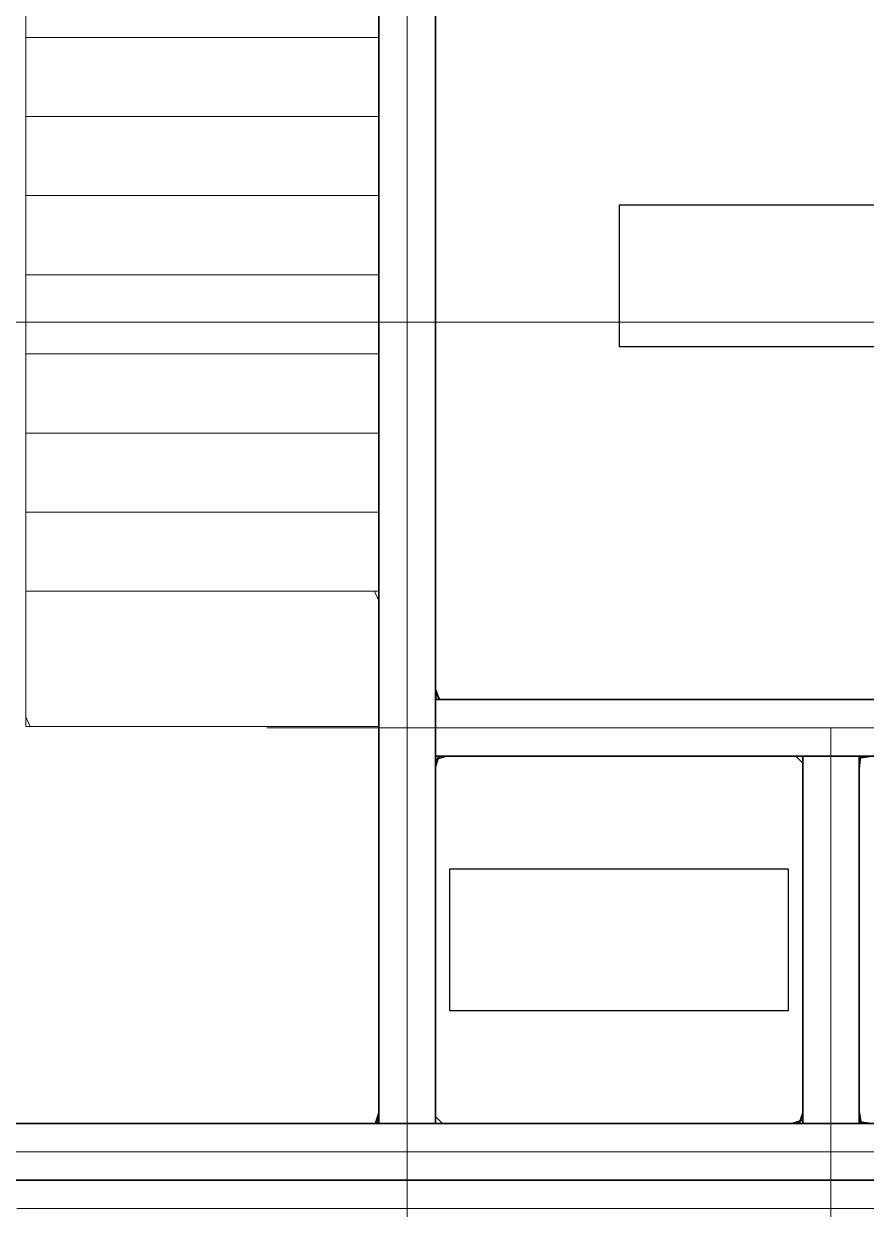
# Model space of a CAD drawing. Header units: metres. Extents: x 0 to 434, y -50 to 331.
# Drawn here: x 253.82 to 283.65, y 75.09 to 117.04 of the extents above; entities that cross this region are included whole.
import ezdxf

# ---------------------------------------------------------------- set-up
doc = ezdxf.new("R2010")
doc.units = ezdxf.units.M
for name, color, linetype in [('A-ANNO', 7, 'Continuous'), ('A-MAT', 7, 'Continuous'), ('A-WALL', 7, 'Continuous')]:
    doc.layers.add(name, color=color, linetype=linetype)

msp = doc.modelspace()

# ---------------------------------------------------------------- linework, layer by layer
at = {"linetype": 'Continuous', "lineweight": 25}
for points in [[(274.899, 105.627), (286.899, 105.627), (286.899, 110.627), (274.899, 110.627), (274.899, 105.627)], [(268.899, 82.127), (280.899, 82.127), (280.899, 87.127), (268.899, 87.127), (268.899, 82.127)]]:
    msp.add_lwpolyline(points, close=True, dxfattribs=at)
at = {"layer": 'A-ANNO', "linetype": 'Continuous', "lineweight": 18, "true_color": 0x000000}
for p, q in [((267.399, 127.127), (267.399, 63.493)), ((103.402, 106.484), (353.399, 106.484)), ((262.429, 92.127), (311.677, 92.127)), ((262.429, 92.127), (311.677, 92.127)), ((282.399, 92.127), (282.399, 63.493)), ((80.3, 77.127), (340.779, 77.127))]:
    msp.add_line(p, q, dxfattribs=at)
at = {"layer": 'A-MAT', "linetype": 'Continuous', "lineweight": 18, "true_color": 0x000000}
for points in [[(253.899, 119.361), (253.899, 119.011), (253.899, 118.661), (253.899, 118.311), (253.899, 117.961), (253.899, 117.611), (253.899, 117.261), (253.899, 116.911), (253.899, 116.561)], [(266.399, 119.361), (266.399, 119.011), (266.399, 118.661), (266.399, 118.311), (266.399, 117.961), (266.399, 117.611), (266.399, 117.261), (266.399, 116.911), (266.399, 116.561)], [(266.399, 117.532), (266.399, 117.033), (266.399, 116.533), (266.399, 116.034), (266.399, 115.534), (266.399, 115.035), (266.399, 114.535), (266.399, 114.036), (266.399, 113.536), (266.399, 113.037), (266.399, 112.537), (266.399, 112.038), (266.399, 111.538), (266.399, 111.039), (266.399, 110.539), (266.399, 110.04), (266.399, 109.541), (266.399, 109.041), (266.399, 108.542), (266.399, 108.042), (266.399, 107.543), (266.399, 107.043), (266.399, 106.544), (266.399, 106.044), (266.399, 105.545), (266.399, 105.045), (266.399, 104.546), (266.399, 104.046), (266.399, 103.547), (266.399, 103.047), (266.399, 102.548), (266.399, 102.048), (266.399, 101.549), (266.399, 101.049), (266.399, 100.55), (266.399, 100.05), (266.399, 99.551), (266.399, 99.051), (266.399, 98.552), (266.399, 98.053), (266.399, 97.553), (266.399, 97.054), (266.399, 96.554), (266.399, 96.055), (266.399, 95.555), (266.399, 95.056), (266.399, 94.556), (266.399, 94.057), (266.399, 93.557), (266.399, 93.058), (266.399, 92.558), (266.399, 92.059), (266.399, 91.559), (266.399, 91.06), (266.399, 90.56), (266.399, 90.061), (266.399, 89.561), (266.399, 89.062), (266.399, 88.562), (266.399, 88.063), (266.399, 87.564), (266.399, 87.064), (266.399, 86.565), (266.399, 86.065), (266.399, 85.566), (266.399, 85.066), (266.399, 84.567), (266.399, 84.067), (266.399, 83.568), (266.399, 83.068), (266.399, 82.569), (266.399, 82.069), (266.399, 81.57), (266.399, 81.07), (266.399, 80.571), (266.399, 80.071), (266.399, 79.572), (266.399, 79.072), (266.399, 78.573), (266.346, 78.127), (265.847, 78.127), (265.347, 78.127), (264.848, 78.127), (264.348, 78.127), (263.849, 78.127), (263.349, 78.127), (262.85, 78.127), (262.35, 78.127), (261.851, 78.127), (261.351, 78.127), (260.852, 78.127), (260.352, 78.127), (259.853, 78.127), (259.353, 78.127), (258.854, 78.127), (258.354, 78.127), (257.855, 78.127), (257.355, 78.127), (256.856, 78.127), (256.356, 78.127), (255.857, 78.127), (255.358, 78.127), (254.858, 78.127), (254.359, 78.127), (253.859, 78.127), (253.36, 78.127)], [(284.066, 93.127), (283.566, 93.127), (283.066, 93.127), (282.566, 93.127), (282.066, 93.127), (281.566, 93.127), (281.066, 93.127), (280.566, 93.127), (280.066, 93.127), (279.566, 93.127), (279.066, 93.127), (278.566, 93.127), (278.066, 93.127), (277.566, 93.127), (277.066, 93.127), (276.566, 93.127), (276.066, 93.127), (275.566, 93.127), (275.066, 93.127), (274.566, 93.127), (274.066, 93.127), (273.566, 93.127), (273.066, 93.127), (272.566, 93.127), (272.066, 93.127), (271.566, 93.127), (271.066, 93.127), (270.566, 93.127), (270.066, 93.127), (269.566, 93.127), (269.066, 93.127), (268.566, 93.127), (268.399, 93.46), (268.399, 93.96), (268.399, 94.46), (268.399, 94.96), (268.399, 95.46), (268.399, 95.96), (268.399, 96.46), (268.399, 96.96), (268.399, 97.46), (268.399, 97.96), (268.399, 98.46), (268.399, 98.96), (268.399, 99.46), (268.399, 99.96), (268.399, 100.46), (268.399, 100.96), (268.399, 101.46), (268.399, 101.96), (268.399, 102.46), (268.399, 102.96), (268.399, 103.46), (268.399, 103.96), (268.399, 104.46), (268.399, 104.96), (268.399, 105.46), (268.399, 105.96), (268.399, 106.46), (268.399, 106.96), (268.399, 107.46), (268.399, 107.96), (268.399, 108.46), (268.399, 108.96), (268.399, 109.46), (268.399, 109.96), (268.399, 110.46), (268.399, 110.96), (268.399, 111.46), (268.399, 111.96), (268.399, 112.46), (268.399, 112.96), (268.399, 113.46), (268.399, 113.96), (268.399, 114.46), (268.399, 114.96), (268.399, 115.46), (268.399, 115.96), (268.399, 116.46), (268.399, 116.96), (268.399, 117.46)], [(266.399, 116.561), (265.899, 116.561), (265.399, 116.561), (264.899, 116.561), (264.399, 116.561), (263.899, 116.561), (263.399, 116.561), (262.899, 116.561), (262.399, 116.561), (261.899, 116.561), (261.399, 116.561), (260.899, 116.561), (260.399, 116.561), (259.899, 116.561), (259.399, 116.561), (258.899, 116.561), (258.399, 116.561), (257.899, 116.561), (257.399, 116.561), (256.899, 116.561), (256.399, 116.561), (255.899, 116.561), (255.399, 116.561), (254.899, 116.561), (254.399, 116.561), (253.899, 116.561)], [(253.899, 116.561), (253.899, 116.211), (253.899, 115.861), (253.899, 115.511), (253.899, 115.161), (253.899, 114.811), (253.899, 114.461), (253.899, 114.111), (253.899, 113.761)], [(253.899, 92.182), (253.899, 92.68), (253.899, 93.177), (253.899, 93.675), (253.899, 94.172), (253.899, 94.67), (253.899, 95.167), (253.899, 95.665), (253.899, 96.163), (253.899, 96.66), (253.899, 97.158), (253.899, 97.655), (253.899, 98.153), (253.899, 98.65), (253.899, 99.148), (253.899, 99.645), (253.899, 100.143), (253.899, 100.64), (253.899, 101.138), (253.899, 101.635), (253.899, 102.133), (253.899, 102.63), (253.899, 103.128), (253.899, 103.625), (253.899, 104.123), (253.899, 104.62), (253.899, 105.118), (253.899, 105.615), (253.899, 106.113), (253.899, 106.611), (253.899, 107.108), (253.899, 107.606), (253.899, 108.103), (253.899, 108.601), (253.899, 109.098), (253.899, 109.596), (253.899, 110.093), (253.899, 110.591), (253.899, 111.088), (253.899, 111.586), (253.899, 112.083), (253.899, 112.581), (253.899, 113.078), (253.899, 113.576), (253.899, 114.073), (253.899, 114.571), (253.899, 115.068), (253.899, 115.566), (253.899, 116.063), (253.899, 116.561)], [(266.399, 116.561), (266.399, 116.063), (266.399, 115.566), (266.399, 115.068), (266.399, 114.571), (266.399, 114.073), (266.399, 113.576), (266.399, 113.078), (266.399, 112.581), (266.399, 112.083), (266.399, 111.586), (266.399, 111.088), (266.399, 110.591), (266.399, 110.093), (266.399, 109.596), (266.399, 109.098), (266.399, 108.601), (266.399, 108.103), (266.399, 107.606), (266.399, 107.108), (266.399, 106.611), (266.399, 106.113), (266.399, 105.615), (266.399, 105.118), (266.399, 104.62), (266.399, 104.123), (266.399, 103.625), (266.399, 103.128), (266.399, 102.63), (266.399, 102.133), (266.399, 101.635), (266.399, 101.138), (266.399, 100.64), (266.399, 100.143), (266.399, 99.645), (266.399, 99.148), (266.399, 98.65), (266.399, 98.153), (266.399, 97.655), (266.399, 97.158), (266.399, 96.66), (266.399, 96.163), (266.399, 95.665), (266.399, 95.167), (266.399, 94.67), (266.399, 94.172), (266.399, 93.675), (266.399, 93.177), (266.399, 92.68), (266.399, 92.182)], [(266.399, 113.761), (266.399, 114.111), (266.399, 114.461), (266.399, 114.811), (266.399, 115.161), (266.399, 115.511), (266.399, 115.861), (266.399, 116.211), (266.399, 116.561)], [(266.399, 113.761), (265.899, 113.761), (265.399, 113.761), (264.899, 113.761), (264.399, 113.761), (263.899, 113.761), (263.399, 113.761), (262.899, 113.761), (262.399, 113.761), (261.899, 113.761), (261.399, 113.761), (260.899, 113.761), (260.399, 113.761), (259.899, 113.761), (259.399, 113.761), (258.899, 113.761), (258.399, 113.761), (257.899, 113.761), (257.399, 113.761), (256.899, 113.761), (256.399, 113.761), (255.899, 113.761), (255.399, 113.761), (254.899, 113.761), (254.399, 113.761), (253.899, 113.761)], [(253.899, 113.761), (253.899, 113.411), (253.899, 113.061), (253.899, 112.711), (253.899, 112.361), (253.899, 112.011), (253.899, 111.661), (253.899, 111.311), (253.899, 110.961)], [(266.399, 110.961), (266.399, 111.311), (266.399, 111.661), (266.399, 112.011), (266.399, 112.361), (266.399, 112.711), (266.399, 113.061), (266.399, 113.411), (266.399, 113.761)], [(266.399, 110.961), (265.899, 110.961), (265.399, 110.961), (264.899, 110.961), (264.399, 110.961), (263.899, 110.961), (263.399, 110.961), (262.899, 110.961), (262.399, 110.961), (261.899, 110.961), (261.399, 110.961), (260.899, 110.961), (260.399, 110.961), (259.899, 110.961), (259.399, 110.961), (258.899, 110.961), (258.399, 110.961), (257.899, 110.961), (257.399, 110.961), (256.899, 110.961), (256.399, 110.961), (255.899, 110.961), (255.399, 110.961), (254.899, 110.961), (254.399, 110.961), (253.899, 110.961)], [(253.899, 110.961), (253.899, 110.611), (253.899, 110.261), (253.899, 109.911), (253.899, 109.561), (253.899, 109.211), (253.899, 108.861), (253.899, 108.511), (253.899, 108.161)], [(266.399, 108.161), (266.399, 108.511), (266.399, 108.861), (266.399, 109.211), (266.399, 109.561), (266.399, 109.911), (266.399, 110.261), (266.399, 110.611), (266.399, 110.961)], [(266.399, 108.161), (265.899, 108.161), (265.399, 108.161), (264.899, 108.161), (264.399, 108.161), (263.899, 108.161), (263.399, 108.161), (262.899, 108.161), (262.399, 108.161), (261.899, 108.161), (261.399, 108.161), (260.899, 108.161), (260.399, 108.161), (259.899, 108.161), (259.399, 108.161), (258.899, 108.161), (258.399, 108.161), (257.899, 108.161), (257.399, 108.161), (256.899, 108.161), (256.399, 108.161), (255.899, 108.161), (255.399, 108.161), (254.899, 108.161), (254.399, 108.161), (253.899, 108.161)], [(253.899, 108.161), (253.899, 107.811), (253.899, 107.461), (253.899, 107.111), (253.899, 106.761), (253.899, 106.411), (253.899, 106.061), (253.899, 105.711), (253.899, 105.361)], [(266.399, 105.361), (266.399, 105.711), (266.399, 106.061), (266.399, 106.411), (266.399, 106.761), (266.399, 107.111), (266.399, 107.461), (266.399, 107.811), (266.399, 108.161)], [(266.399, 105.361), (265.899, 105.361), (265.399, 105.361), (264.899, 105.361), (264.399, 105.361), (263.899, 105.361), (263.399, 105.361), (262.899, 105.361), (262.399, 105.361), (261.899, 105.361), (261.399, 105.361), (260.899, 105.361), (260.399, 105.361), (259.899, 105.361), (259.399, 105.361), (258.899, 105.361), (258.399, 105.361), (257.899, 105.361), (257.399, 105.361), (256.899, 105.361), (256.399, 105.361), (255.899, 105.361), (255.399, 105.361), (254.899, 105.361), (254.399, 105.361), (253.899, 105.361)], [(253.899, 105.361), (253.899, 105.011), (253.899, 104.661), (253.899, 104.311), (253.899, 103.961), (253.899, 103.611), (253.899, 103.261), (253.899, 102.911), (253.899, 102.561)], [(266.399, 102.561), (266.399, 102.911), (266.399, 103.261), (266.399, 103.611), (266.399, 103.961), (266.399, 104.311), (266.399, 104.661), (266.399, 105.011), (266.399, 105.361)], [(266.399, 102.561), (265.899, 102.561), (265.399, 102.561), (264.899, 102.561), (264.399, 102.561), (263.899, 102.561), (263.399, 102.561), (262.899, 102.561), (262.399, 102.561), (261.899, 102.561), (261.399, 102.561), (260.899, 102.561), (260.399, 102.561), (259.899, 102.561), (259.399, 102.561), (258.899, 102.561), (258.399, 102.561), (257.899, 102.561), (257.399, 102.561), (256.899, 102.561), (256.399, 102.561), (255.899, 102.561), (255.399, 102.561), (254.899, 102.561), (254.399, 102.561), (253.899, 102.561)], [(253.899, 102.561), (253.899, 102.211), (253.899, 101.861), (253.899, 101.511), (253.899, 101.161), (253.899, 100.811), (253.899, 100.461), (253.899, 100.111), (253.899, 99.761)], [(266.399, 99.761), (266.399, 100.111), (266.399, 100.461), (266.399, 100.811), (266.399, 101.161), (266.399, 101.511), (266.399, 101.861), (266.399, 102.211), (266.399, 102.561)], [(266.399, 99.761), (265.899, 99.761), (265.399, 99.761), (264.899, 99.761), (264.399, 99.761), (263.899, 99.761), (263.399, 99.761), (262.899, 99.761), (262.399, 99.761), (261.899, 99.761), (261.399, 99.761), (260.899, 99.761), (260.399, 99.761), (259.899, 99.761), (259.399, 99.761), (258.899, 99.761), (258.399, 99.761), (257.899, 99.761), (257.399, 99.761), (256.899, 99.761), (256.399, 99.761), (255.899, 99.761), (255.399, 99.761), (254.899, 99.761), (254.399, 99.761), (253.899, 99.761)], [(253.899, 99.761), (253.899, 99.411), (253.899, 99.061), (253.899, 98.711), (253.899, 98.361), (253.899, 98.011), (253.899, 97.661), (253.899, 97.311), (253.899, 96.961)], [(266.399, 96.961), (266.399, 97.311), (266.399, 97.661), (266.399, 98.011), (266.399, 98.361), (266.399, 98.711), (266.399, 99.061), (266.399, 99.411), (266.399, 99.761)], [(266.399, 96.961), (265.899, 96.961), (265.399, 96.961), (264.899, 96.961), (264.399, 96.961), (263.899, 96.961), (263.399, 96.961), (262.899, 96.961), (262.399, 96.961), (261.899, 96.961), (261.399, 96.961), (260.899, 96.961), (260.399, 96.961), (259.899, 96.961), (259.399, 96.961), (258.899, 96.961), (258.399, 96.961), (257.899, 96.961), (257.399, 96.961), (256.899, 96.961), (256.399, 96.961), (255.899, 96.961), (255.399, 96.961), (254.899, 96.961), (254.399, 96.961), (253.899, 96.961)], [(266.399, 96.961), (265.899, 96.961), (265.399, 96.961), (264.899, 96.961), (264.399, 96.961), (263.899, 96.961), (263.399, 96.961), (262.899, 96.961), (262.399, 96.961), (261.899, 96.961), (261.399, 96.961), (260.899, 96.961), (260.399, 96.961), (259.899, 96.961), (259.399, 96.961), (258.899, 96.961), (258.399, 96.961), (257.899, 96.961), (257.399, 96.961), (256.899, 96.961), (256.399, 96.961), (255.899, 96.961), (255.399, 96.961), (254.899, 96.961), (254.399, 96.961), (253.899, 96.961)], [(253.899, 96.961), (253.899, 96.483), (253.899, 96.005), (253.899, 95.527), (253.899, 95.05), (253.899, 94.572), (253.899, 94.094), (253.899, 93.616), (253.899, 93.138), (253.899, 92.66), (253.899, 92.182)], [(266.399, 92.182), (266.399, 92.676), (266.399, 93.17), (266.399, 93.663), (266.399, 94.157), (266.399, 94.651), (266.399, 95.144), (266.399, 95.638), (266.399, 96.132), (266.399, 96.625), (266.241, 96.961), (265.748, 96.961), (265.254, 96.961), (264.76, 96.961), (264.267, 96.961), (263.773, 96.961), (263.279, 96.961), (262.785, 96.961), (262.292, 96.961), (261.798, 96.961), (261.304, 96.961), (260.811, 96.961), (260.317, 96.961), (259.823, 96.961), (259.33, 96.961), (258.836, 96.961), (258.342, 96.961), (257.849, 96.961), (257.355, 96.961), (256.861, 96.961), (256.368, 96.961), (255.874, 96.961), (255.38, 96.961), (254.887, 96.961), (254.393, 96.961), (253.899, 96.961), (253.899, 96.467), (253.899, 95.974), (253.899, 95.48), (253.899, 94.986), (253.899, 94.493), (253.899, 93.999), (253.899, 93.505), (253.899, 93.012), (253.899, 92.518), (254.057, 92.182), (254.551, 92.182), (255.045, 92.182), (255.538, 92.182), (256.032, 92.182), (256.526, 92.182), (257.019, 92.182), (257.513, 92.182), (258.007, 92.182), (258.5, 92.182), (258.994, 92.182), (259.488, 92.182), (259.981, 92.182), (260.475, 92.182), (260.969, 92.182), (261.463, 92.182), (261.956, 92.182), (262.45, 92.182), (262.944, 92.182), (263.437, 92.182), (263.931, 92.182), (264.425, 92.182), (264.918, 92.182), (265.412, 92.182), (265.906, 92.182), (266.399, 92.182)], [(266.399, 92.182), (266.399, 92.66), (266.399, 93.138), (266.399, 93.616), (266.399, 94.094), (266.399, 94.572), (266.399, 95.05), (266.399, 95.527), (266.399, 96.005), (266.399, 96.483), (266.399, 96.961)], [(253.899, 92.182), (254.399, 92.182), (254.899, 92.182), (255.399, 92.182), (255.899, 92.182), (256.399, 92.182), (256.899, 92.182), (257.399, 92.182), (257.899, 92.182), (258.399, 92.182), (258.899, 92.182), (259.399, 92.182), (259.899, 92.182), (260.399, 92.182), (260.899, 92.182), (261.399, 92.182), (261.899, 92.182), (262.399, 92.182), (262.899, 92.182), (263.399, 92.182), (263.899, 92.182), (264.399, 92.182), (264.899, 92.182), (265.399, 92.182), (265.899, 92.182), (266.399, 92.182)], [(283.899, 78.127), (283.399, 78.127), (283.399, 78.627), (283.399, 79.127), (283.399, 79.627), (283.399, 80.127), (283.399, 80.627), (283.399, 81.127), (283.399, 81.627), (283.399, 82.127), (283.399, 82.627), (283.399, 83.127), (283.399, 83.627), (283.399, 84.127), (283.399, 84.627), (283.399, 85.127), (283.399, 85.627), (283.399, 86.127), (283.399, 86.627), (283.399, 87.127), (283.399, 87.627), (283.399, 88.127), (283.399, 88.627), (283.399, 89.127), (283.399, 89.627), (283.399, 90.127), (283.399, 90.627), (283.399, 91.127), (283.899, 91.127)], [(253.489, 76.127), (253.987, 76.127), (254.486, 76.127), (254.984, 76.127), (255.483, 76.127), (255.981, 76.127), (256.48, 76.127), (256.978, 76.127), (257.477, 76.127), (257.975, 76.127), (258.474, 76.127), (258.972, 76.127), (259.471, 76.127), (259.969, 76.127), (260.468, 76.127), (260.966, 76.127), (261.465, 76.127), (261.963, 76.127), (262.462, 76.127), (262.96, 76.127), (263.459, 76.127), (263.957, 76.127), (264.456, 76.127), (264.954, 76.127), (265.453, 76.127), (265.951, 76.127), (266.45, 76.127), (266.948, 76.127), (267.447, 76.127), (267.945, 76.127), (268.444, 76.127), (268.942, 76.127), (269.441, 76.127), (269.939, 76.127), (270.438, 76.127), (270.936, 76.127), (271.435, 76.127), (271.933, 76.127), (272.432, 76.127), (272.93, 76.127), (273.429, 76.127), (273.927, 76.127), (274.425, 76.127), (274.924, 76.127), (275.422, 76.127), (275.921, 76.127), (276.419, 76.127), (276.918, 76.127), (277.416, 76.127), (277.915, 76.127), (278.413, 76.127), (278.912, 76.127), (279.41, 76.127), (279.909, 76.127), (280.407, 76.127), (280.906, 76.127), (280.906, 76.127), (281.404, 76.127), (281.903, 76.127), (282.401, 76.127), (282.9, 76.127), (283.398, 76.127), (283.897, 76.127)], [(283.987, 76.127), (283.49, 76.127), (282.993, 76.127), (282.496, 76.127), (281.999, 76.127), (281.502, 76.127), (281.005, 76.127), (280.508, 76.127), (280.011, 76.127), (279.514, 76.127), (279.017, 76.127), (278.521, 76.127), (278.024, 76.127), (277.527, 76.127), (277.03, 76.127), (276.533, 76.127), (276.036, 76.127), (275.539, 76.127), (275.042, 76.127), (274.545, 76.127), (274.048, 76.127), (273.551, 76.127), (273.054, 76.127), (272.557, 76.127), (272.06, 76.127), (271.563, 76.127), (271.066, 76.127), (270.569, 76.127), (270.072, 76.127), (269.575, 76.127), (269.078, 76.127), (268.581, 76.127), (268.084, 76.127), (267.587, 76.127), (267.09, 76.127), (266.593, 76.127), (266.096, 76.127), (265.599, 76.127), (265.102, 76.127), (264.605, 76.127), (264.108, 76.127), (263.611, 76.127), (263.114, 76.127), (262.617, 76.127), (262.121, 76.127), (261.624, 76.127), (261.127, 76.127), (260.63, 76.127), (260.133, 76.127), (259.636, 76.127), (259.139, 76.127), (258.642, 76.127), (258.145, 76.127), (257.648, 76.127), (257.151, 76.127), (256.654, 76.127), (256.157, 76.127), (255.66, 76.127), (255.163, 76.127), (254.666, 76.127), (254.169, 76.127), (253.672, 76.127)], [(283.697, 76.127), (283.198, 76.127), (282.7, 76.127), (282.201, 76.127), (281.703, 76.127), (281.204, 76.127), (280.706, 76.127), (280.207, 76.127), (279.709, 76.127), (279.21, 76.127), (278.712, 76.127), (278.213, 76.127), (277.715, 76.127), (277.216, 76.127), (276.718, 76.127), (276.219, 76.127), (275.721, 76.127), (275.222, 76.127), (274.724, 76.127), (274.225, 76.127), (273.727, 76.127), (273.228, 76.127), (272.73, 76.127), (272.231, 76.127), (271.733, 76.127), (271.234, 76.127), (270.736, 76.127), (270.237, 76.127), (269.739, 76.127), (269.24, 76.127), (268.742, 76.127), (268.243, 76.127), (267.745, 76.127), (267.246, 76.127), (266.748, 76.127), (266.249, 76.127), (265.751, 76.127), (265.252, 76.127), (264.754, 76.127), (264.255, 76.127), (263.757, 76.127), (263.258, 76.127), (262.76, 76.127), (262.261, 76.127), (261.763, 76.127), (261.264, 76.127), (260.766, 76.127), (260.267, 76.127), (259.769, 76.127), (259.27, 76.127), (258.772, 76.127), (258.273, 76.127), (257.775, 76.127), (257.276, 76.127), (256.778, 76.127), (256.279, 76.127), (255.781, 76.127), (255.282, 76.127), (254.784, 76.127), (254.285, 76.127), (253.787, 76.127)], [(283.992, 75.127), (283.493, 75.127), (282.995, 75.127), (282.496, 75.127), (281.998, 75.127), (281.499, 75.127), (281.001, 75.127), (280.502, 75.127), (280.004, 75.127), (279.505, 75.127), (279.007, 75.127), (278.508, 75.127), (278.01, 75.127), (277.511, 75.127), (277.013, 75.127), (276.514, 75.127), (276.016, 75.127), (275.517, 75.127), (275.019, 75.127), (274.52, 75.127), (274.022, 75.127), (273.523, 75.127), (273.025, 75.127), (272.526, 75.127), (272.028, 75.127), (271.529, 75.127), (271.031, 75.127), (270.532, 75.127), (270.034, 75.127), (269.535, 75.127), (269.037, 75.127), (268.538, 75.127), (268.04, 75.127), (267.541, 75.127), (267.043, 75.127), (266.544, 75.127), (266.046, 75.127), (265.547, 75.127), (265.049, 75.127), (264.55, 75.127), (264.052, 75.127), (263.553, 75.127), (263.055, 75.127), (262.556, 75.127), (262.058, 75.127), (261.559, 75.127), (261.061, 75.127), (260.562, 75.127), (260.064, 75.127), (259.565, 75.127), (259.067, 75.127), (258.568, 75.127), (258.07, 75.127), (257.571, 75.127), (257.073, 75.127), (256.574, 75.127), (256.076, 75.127), (255.577, 75.127), (255.079, 75.127), (254.58, 75.127), (254.082, 75.127), (253.583, 75.127)], [(253.672, 75.127), (254.169, 75.127), (254.666, 75.127), (255.163, 75.127), (255.66, 75.127), (256.157, 75.127), (256.654, 75.127), (257.151, 75.127), (257.648, 75.127), (258.145, 75.127), (258.642, 75.127), (259.139, 75.127), (259.636, 75.127), (260.133, 75.127), (260.63, 75.127), (261.127, 75.127), (261.624, 75.127), (262.121, 75.127), (262.617, 75.127), (263.114, 75.127), (263.611, 75.127), (264.108, 75.127), (264.605, 75.127), (265.102, 75.127), (265.599, 75.127), (266.096, 75.127), (266.593, 75.127), (267.09, 75.127), (267.587, 75.127), (268.084, 75.127), (268.581, 75.127), (269.078, 75.127), (269.575, 75.127), (270.072, 75.127), (270.569, 75.127), (271.066, 75.127), (271.563, 75.127), (272.06, 75.127), (272.557, 75.127), (273.054, 75.127), (273.551, 75.127), (274.048, 75.127), (274.545, 75.127), (275.042, 75.127), (275.539, 75.127), (276.036, 75.127), (276.533, 75.127), (277.03, 75.127), (277.527, 75.127), (278.024, 75.127), (278.521, 75.127), (279.017, 75.127), (279.514, 75.127), (280.011, 75.127), (280.508, 75.127), (281.005, 75.127), (281.502, 75.127), (281.999, 75.127), (282.496, 75.127), (282.993, 75.127), (283.49, 75.127), (283.987, 75.127)], [(253.784, 75.127), (254.282, 75.127), (254.781, 75.127), (255.279, 75.127), (255.778, 75.127), (256.276, 75.127), (256.775, 75.127), (257.273, 75.127), (257.772, 75.127), (258.27, 75.127), (258.769, 75.127), (259.267, 75.127), (259.766, 75.127), (260.264, 75.127), (260.763, 75.127), (261.261, 75.127), (261.76, 75.127), (262.258, 75.127), (262.757, 75.127), (263.255, 75.127), (263.754, 75.127), (264.252, 75.127), (264.751, 75.127), (265.249, 75.127), (265.748, 75.127), (266.246, 75.127), (266.745, 75.127), (267.243, 75.127), (267.742, 75.127), (268.24, 75.127), (268.739, 75.127), (269.237, 75.127), (269.736, 75.127), (270.234, 75.127), (270.733, 75.127), (271.231, 75.127), (271.73, 75.127), (272.228, 75.127), (272.727, 75.127), (273.225, 75.127), (273.724, 75.127), (274.222, 75.127), (274.721, 75.127), (275.219, 75.127), (275.718, 75.127), (276.216, 75.127), (276.715, 75.127), (277.213, 75.127), (277.712, 75.127), (278.21, 75.127), (278.709, 75.127), (279.207, 75.127), (279.706, 75.127), (280.204, 75.127), (280.703, 75.127), (281.201, 75.127), (281.7, 75.127), (282.198, 75.127), (282.697, 75.127), (283.195, 75.127), (283.694, 75.127)]]:
    msp.add_lwpolyline(points, dxfattribs=at)
msp.add_lwpolyline([(268.399, 78.127), (268.399, 78.627), (268.399, 79.127), (268.399, 79.627), (268.399, 80.127), (268.399, 80.627), (268.399, 81.127), (268.399, 81.627), (268.399, 82.127), (268.399, 82.627), (268.399, 83.127), (268.399, 83.627), (268.399, 84.127), (268.399, 84.627), (268.399, 85.127), (268.399, 85.627), (268.399, 86.127), (268.399, 86.627), (268.399, 87.127), (268.399, 87.627), (268.399, 88.127), (268.399, 88.627), (268.399, 89.127), (268.399, 89.627), (268.399, 90.127), (268.399, 90.627), (268.399, 91.127), (268.899, 91.127), (269.399, 91.127), (269.899, 91.127), (270.399, 91.127), (270.899, 91.127), (271.399, 91.127), (271.899, 91.127), (272.399, 91.127), (272.899, 91.127), (273.399, 91.127), (273.899, 91.127), (274.399, 91.127), (274.899, 91.127), (275.399, 91.127), (275.899, 91.127), (276.399, 91.127), (276.899, 91.127), (277.399, 91.127), (277.899, 91.127), (278.399, 91.127), (278.899, 91.127), (279.399, 91.127), (279.899, 91.127), (280.399, 91.127), (280.899, 91.127), (281.399, 91.127), (281.399, 90.627), (281.399, 90.127), (281.399, 89.627), (281.399, 89.127), (281.399, 88.627), (281.399, 88.127), (281.399, 87.627), (281.399, 87.127), (281.399, 86.627), (281.399, 86.127), (281.399, 85.627), (281.399, 85.127), (281.399, 84.627), (281.399, 84.127), (281.399, 83.627), (281.399, 83.127), (281.399, 82.627), (281.399, 82.127), (281.399, 81.627), (281.399, 81.127), (281.399, 80.627), (281.399, 80.127), (281.399, 79.627), (281.399, 79.127), (281.399, 78.627), (281.399, 78.127), (280.899, 78.127), (280.399, 78.127), (279.899, 78.127), (279.399, 78.127), (278.899, 78.127), (278.399, 78.127), (277.899, 78.127), (277.399, 78.127), (276.899, 78.127), (276.399, 78.127), (275.899, 78.127), (275.399, 78.127), (274.899, 78.127), (274.399, 78.127), (273.899, 78.127), (273.399, 78.127), (272.899, 78.127), (272.399, 78.127), (271.899, 78.127), (271.399, 78.127), (270.899, 78.127), (270.399, 78.127), (269.899, 78.127), (269.399, 78.127), (268.899, 78.127), (268.399, 78.127)], close=True, dxfattribs=at)
at = {"layer": 'A-WALL', "linetype": 'Continuous', "lineweight": 35, "true_color": 0x000000}
for points in [[(253.788, 78.127), (254.287, 78.127), (254.787, 78.127), (255.287, 78.127), (255.787, 78.127), (256.286, 78.127), (256.786, 78.127), (257.286, 78.127), (257.786, 78.127), (258.285, 78.127), (258.785, 78.127), (259.285, 78.127), (259.785, 78.127), (260.284, 78.127), (260.784, 78.127), (261.284, 78.127), (261.784, 78.127), (262.283, 78.127), (262.783, 78.127), (263.283, 78.127), (263.783, 78.127), (264.282, 78.127), (264.782, 78.127), (265.282, 78.127), (265.782, 78.127), (266.281, 78.127), (266.4, 78.509), (266.4, 79.008), (266.4, 79.508), (266.4, 80.008), (266.4, 80.508), (266.4, 81.007), (266.4, 81.507), (266.4, 82.007), (266.4, 82.507), (266.4, 83.006), (266.4, 83.506), (266.4, 84.006), (266.4, 84.506), (266.4, 85.005), (266.4, 85.505), (266.4, 86.005), (266.4, 86.505), (266.4, 87.004), (266.4, 87.504), (266.4, 88.004), (266.4, 88.504), (266.4, 89.003), (266.4, 89.503), (266.4, 90.003), (266.4, 90.503), (266.4, 91.002), (266.4, 91.502), (266.4, 92.002), (266.4, 92.502), (266.4, 93.001), (266.4, 93.501), (266.4, 94.001), (266.4, 94.501), (266.4, 95), (266.4, 95.5), (266.4, 96), (266.4, 96.5), (266.4, 97), (266.4, 97.499), (266.4, 97.999), (266.4, 98.499), (266.4, 98.999), (266.4, 99.498), (266.4, 99.998), (266.4, 100.498), (266.4, 100.998), (266.4, 101.497), (266.4, 101.997), (266.4, 102.497), (266.4, 102.997), (266.4, 103.496), (266.4, 103.996), (266.4, 104.496), (266.4, 104.996), (266.4, 105.495), (266.4, 105.995), (266.4, 106.495), (266.4, 106.995), (266.4, 107.494), (266.4, 107.994), (266.4, 108.494), (266.4, 108.994), (266.4, 109.493), (266.4, 109.993), (266.4, 110.493), (266.4, 110.993), (266.4, 111.492), (266.4, 111.992), (266.4, 112.492), (266.4, 112.992), (266.4, 113.491), (266.4, 113.991), (266.4, 114.491), (266.4, 114.991), (266.4, 115.491), (266.4, 115.99), (266.4, 116.49), (266.4, 116.99), (266.4, 117.49)], [(268.4, 117.483), (268.4, 116.983), (268.4, 116.484), (268.4, 115.984), (268.4, 115.484), (268.4, 114.984), (268.4, 114.485), (268.4, 113.985), (268.4, 113.485), (268.4, 112.985), (268.4, 112.486), (268.4, 111.986), (268.4, 111.486), (268.4, 110.986), (268.4, 110.487), (268.4, 109.987), (268.4, 109.487), (268.4, 108.987), (268.4, 108.488), (268.4, 107.988), (268.4, 107.488), (268.4, 106.988), (268.4, 106.489), (268.4, 105.989), (268.4, 105.489), (268.4, 104.989), (268.4, 104.49), (268.4, 103.99), (268.4, 103.49), (268.4, 102.99), (268.4, 102.491), (268.4, 101.991), (268.4, 101.491), (268.4, 100.991), (268.4, 100.491), (268.4, 99.992), (268.4, 99.492), (268.4, 98.992), (268.4, 98.492), (268.4, 97.993), (268.4, 97.493), (268.4, 96.993), (268.4, 96.493), (268.4, 95.994), (268.4, 95.494), (268.4, 94.994), (268.4, 94.494), (268.4, 93.995), (268.4, 93.495), (268.532, 93.127), (269.031, 93.127), (269.531, 93.127), (270.031, 93.127), (270.531, 93.127), (271.03, 93.127), (271.53, 93.127), (272.03, 93.127), (272.53, 93.127), (273.029, 93.127), (273.529, 93.127), (274.029, 93.127), (274.529, 93.127), (275.029, 93.127), (275.528, 93.127), (276.028, 93.127), (276.528, 93.127), (277.028, 93.127), (277.527, 93.127), (278.027, 93.127), (278.527, 93.127), (279.027, 93.127), (279.526, 93.127), (280.026, 93.127), (280.526, 93.127), (281.026, 93.127), (281.525, 93.127), (282.025, 93.127), (282.525, 93.127), (283.025, 93.127), (283.524, 93.127), (284.024, 93.127)], [(253.406, 78.127), (253.906, 78.127), (254.406, 78.127), (254.905, 78.127), (255.405, 78.127), (255.905, 78.127), (256.405, 78.127), (256.904, 78.127), (257.404, 78.127), (257.904, 78.127), (258.404, 78.127), (258.903, 78.127), (259.403, 78.127), (259.903, 78.127), (260.403, 78.127), (260.902, 78.127), (261.402, 78.127), (261.902, 78.127), (262.402, 78.127), (262.901, 78.127), (263.401, 78.127), (263.901, 78.127), (264.401, 78.127), (264.9, 78.127), (265.4, 78.127), (265.9, 78.127), (266.4, 78.127), (266.4, 78.127), (266.4, 78.627), (266.4, 79.127), (266.4, 79.626), (266.4, 80.126), (266.4, 80.626), (266.4, 81.126), (266.4, 81.625), (266.4, 82.125), (266.4, 82.625), (266.4, 83.125), (266.4, 83.624), (266.4, 84.124), (266.4, 84.624), (266.4, 85.124), (266.4, 85.623), (266.4, 86.123), (266.4, 86.623), (266.4, 87.123), (266.4, 87.622), (266.4, 88.122), (266.4, 88.622), (266.4, 89.122), (266.4, 89.621), (266.4, 90.121), (266.4, 90.621), (266.4, 91.121), (266.4, 91.621), (266.4, 92.12), (266.4, 92.62), (266.4, 93.12), (266.4, 93.62), (266.4, 94.119), (266.4, 94.619), (266.4, 95.119), (266.4, 95.619), (266.4, 96.118), (266.4, 96.618), (266.4, 97.118), (266.4, 97.618), (266.4, 98.117), (266.4, 98.617), (266.4, 99.117), (266.4, 99.617), (266.4, 100.116), (266.4, 100.616), (266.4, 101.116), (266.4, 101.616), (266.4, 102.115), (266.4, 102.615), (266.4, 103.115), (266.4, 103.615), (266.4, 104.114), (266.4, 104.614), (266.4, 105.114), (266.4, 105.614), (266.4, 106.113), (266.4, 106.613), (266.4, 107.113), (266.4, 107.613), (266.4, 108.112), (266.4, 108.612), (266.4, 109.112), (266.4, 109.612), (266.4, 110.112), (266.4, 110.611), (266.4, 111.111), (266.4, 111.611), (266.4, 112.111), (266.4, 112.61), (266.4, 113.11), (266.4, 113.61), (266.4, 114.11), (266.4, 114.609), (266.4, 115.109), (266.4, 115.609), (266.4, 116.109), (266.4, 116.608), (266.4, 117.108)], [(266.399, 117.127), (266.399, 116.627), (266.399, 116.127), (266.399, 115.627), (266.399, 115.127), (266.399, 114.627), (266.399, 114.127), (266.399, 113.627), (266.399, 113.127), (266.399, 112.627), (266.399, 112.127), (266.399, 111.627), (266.399, 111.127), (266.399, 110.627), (266.399, 110.127), (266.399, 109.627), (266.399, 109.127), (266.399, 108.627), (266.399, 108.127), (266.399, 107.627), (266.399, 107.127), (266.399, 106.627), (266.399, 106.127), (266.399, 105.627), (266.399, 105.127), (266.399, 104.627), (266.399, 104.127), (266.399, 103.627), (266.399, 103.127), (266.399, 102.627), (266.399, 102.127), (266.399, 101.627), (266.399, 101.127), (266.399, 100.627), (266.399, 100.127), (266.399, 99.627), (266.399, 99.127), (266.399, 98.627), (266.399, 98.127), (266.399, 97.627), (266.399, 97.127), (266.399, 96.627), (266.399, 96.127), (266.399, 95.627), (266.399, 95.127), (266.399, 94.627), (266.399, 94.127), (266.399, 93.627), (266.399, 93.127), (266.399, 92.627), (266.399, 92.127), (266.399, 91.627), (266.399, 91.127), (266.399, 90.627), (266.399, 90.127), (266.399, 89.627), (266.399, 89.127), (266.399, 88.627), (266.399, 88.127), (266.399, 87.627), (266.399, 87.127), (266.399, 86.627), (266.399, 86.127), (266.399, 85.627), (266.399, 85.127), (266.399, 84.627), (266.399, 84.127), (266.399, 83.627), (266.399, 83.127), (266.399, 82.627), (266.399, 82.127), (266.399, 81.627), (266.399, 81.127), (266.399, 80.627), (266.399, 80.127), (266.399, 79.627), (266.399, 79.127), (266.399, 78.627), (266.399, 78.127)], [(268.399, 78.127), (268.399, 78.627), (268.399, 79.127), (268.399, 79.627), (268.399, 80.127), (268.399, 80.627), (268.399, 81.127), (268.399, 81.627), (268.399, 82.127), (268.399, 82.627), (268.399, 83.127), (268.399, 83.627), (268.399, 84.127), (268.399, 84.627), (268.399, 85.127), (268.399, 85.627), (268.399, 86.127), (268.399, 86.627), (268.399, 87.127), (268.399, 87.627), (268.399, 88.127), (268.399, 88.627), (268.399, 89.127), (268.399, 89.627), (268.399, 90.127), (268.399, 90.627), (268.399, 91.127), (268.399, 91.627), (268.399, 92.127), (268.399, 92.627), (268.399, 93.127), (268.399, 93.627), (268.399, 94.127), (268.399, 94.627), (268.399, 95.127), (268.399, 95.627), (268.399, 96.127), (268.399, 96.627), (268.399, 97.127), (268.399, 97.627), (268.399, 98.127), (268.399, 98.627), (268.399, 99.127), (268.399, 99.627), (268.399, 100.127), (268.399, 100.627), (268.399, 101.127), (268.399, 101.627), (268.399, 102.127), (268.399, 102.627), (268.399, 103.127), (268.399, 103.627), (268.399, 104.127), (268.399, 104.627), (268.399, 105.127), (268.399, 105.627), (268.399, 106.127), (268.399, 106.627), (268.399, 107.127), (268.399, 107.627), (268.399, 108.127), (268.399, 108.627), (268.399, 109.127), (268.399, 109.627), (268.399, 110.127), (268.399, 110.627), (268.399, 111.127), (268.399, 111.627), (268.399, 112.127), (268.399, 112.627), (268.399, 113.127), (268.399, 113.627), (268.399, 114.127), (268.399, 114.627), (268.399, 115.127), (268.399, 115.627), (268.399, 116.127), (268.399, 116.627), (268.399, 117.127)], [(268.4, 117.102), (268.4, 116.602), (268.4, 116.102), (268.4, 115.602), (268.4, 115.103), (268.4, 114.603), (268.4, 114.103), (268.4, 113.603), (268.4, 113.104), (268.4, 112.604), (268.4, 112.104), (268.4, 111.604), (268.4, 111.105), (268.4, 110.605), (268.4, 110.105), (268.4, 109.605), (268.4, 109.106), (268.4, 108.606), (268.4, 108.106), (268.4, 107.606), (268.4, 107.107), (268.4, 106.607), (268.4, 106.107), (268.4, 105.607), (268.4, 105.108), (268.4, 104.608), (268.4, 104.108), (268.4, 103.608), (268.4, 103.109), (268.4, 102.609), (268.4, 102.109), (268.4, 101.609), (268.4, 101.11), (268.4, 100.61), (268.4, 100.11), (268.4, 99.61), (268.4, 99.111), (268.4, 98.611), (268.4, 98.111), (268.4, 97.611), (268.4, 97.112), (268.4, 96.612), (268.4, 96.112), (268.4, 95.612), (268.4, 95.112), (268.4, 94.613), (268.4, 94.113), (268.4, 93.613), (268.413, 93.127), (268.913, 93.127), (269.413, 93.127), (269.913, 93.127), (270.412, 93.127), (270.912, 93.127), (271.412, 93.127), (271.912, 93.127), (272.411, 93.127), (272.911, 93.127), (273.411, 93.127), (273.911, 93.127), (274.41, 93.127), (274.91, 93.127), (275.41, 93.127), (275.91, 93.127), (276.409, 93.127), (276.909, 93.127), (277.409, 93.127), (277.909, 93.127), (278.408, 93.127), (278.908, 93.127), (279.408, 93.127), (279.908, 93.127), (280.408, 93.127), (280.907, 93.127), (281.407, 93.127), (281.907, 93.127), (282.407, 93.127), (282.906, 93.127), (283.406, 93.127), (283.906, 93.127)], [(283.899, 93.127), (283.399, 93.127), (282.899, 93.127), (282.399, 93.127), (281.899, 93.127), (281.399, 93.127), (280.899, 93.127), (280.399, 93.127), (279.899, 93.127), (279.399, 93.127), (278.899, 93.127), (278.399, 93.127), (277.899, 93.127), (277.399, 93.127), (276.899, 93.127), (276.399, 93.127), (275.899, 93.127), (275.399, 93.127), (274.899, 93.127), (274.399, 93.127), (273.899, 93.127), (273.399, 93.127), (272.899, 93.127), (272.399, 93.127), (271.899, 93.127), (271.399, 93.127), (270.899, 93.127), (270.399, 93.127), (269.899, 93.127), (269.399, 93.127), (268.899, 93.127), (268.399, 93.127)], [(268.399, 93.127), (268.399, 92.877), (268.399, 92.627), (268.399, 92.377), (268.399, 92.127), (268.399, 91.877), (268.399, 91.627), (268.399, 91.377), (268.399, 91.127)], [(268.399, 91.127), (268.899, 91.127), (269.399, 91.127), (269.899, 91.127), (270.399, 91.127), (270.899, 91.127), (271.399, 91.127), (271.899, 91.127), (272.399, 91.127), (272.899, 91.127), (273.399, 91.127), (273.899, 91.127), (274.399, 91.127), (274.899, 91.127), (275.399, 91.127), (275.899, 91.127), (276.399, 91.127), (276.899, 91.127), (277.399, 91.127), (277.899, 91.127), (278.399, 91.127), (278.899, 91.127), (279.399, 91.127), (279.899, 91.127), (280.399, 91.127), (280.899, 91.127), (281.399, 91.127), (281.899, 91.127), (282.399, 91.127), (282.899, 91.127), (283.399, 91.127), (283.899, 91.127)], [(281.399, 91.127), (281.399, 90.645), (281.399, 90.164), (281.399, 89.682), (281.399, 89.201), (281.399, 88.719), (281.399, 88.238), (281.399, 87.756), (281.399, 87.275), (281.399, 86.793), (281.399, 86.312), (281.399, 85.83), (281.399, 85.349), (281.399, 84.867), (281.399, 84.386), (281.399, 83.905), (281.399, 83.423), (281.399, 82.942), (281.399, 82.46), (281.399, 81.979), (281.399, 81.497), (281.399, 81.016), (281.399, 80.534), (281.399, 80.053), (281.399, 79.571), (281.399, 79.09), (281.399, 78.608), (281.399, 78.127)], [(283.399, 91.127), (283.149, 91.127), (282.899, 91.127), (282.649, 91.127), (282.399, 91.127), (282.149, 91.127), (281.899, 91.127), (281.649, 91.127), (281.399, 91.127)], [(283.399, 78.127), (283.399, 78.608), (283.399, 79.09), (283.399, 79.571), (283.399, 80.053), (283.399, 80.534), (283.399, 81.016), (283.399, 81.497), (283.399, 81.979), (283.399, 82.46), (283.399, 82.942), (283.399, 83.423), (283.399, 83.905), (283.399, 84.386), (283.399, 84.867), (283.399, 85.349), (283.399, 85.83), (283.399, 86.312), (283.399, 86.793), (283.399, 87.275), (283.399, 87.756), (283.399, 88.238), (283.399, 88.719), (283.399, 89.201), (283.399, 89.682), (283.399, 90.164), (283.399, 90.645), (283.399, 91.127)], [(283.829, 91.127), (283.4, 91.057), (283.4, 90.557), (283.4, 90.057), (283.4, 89.558), (283.4, 89.058), (283.4, 88.558), (283.4, 88.058), (283.4, 87.559), (283.4, 87.059), (283.4, 86.559), (283.4, 86.059), (283.4, 85.56), (283.4, 85.06), (283.4, 84.56), (283.4, 84.06), (283.4, 83.561), (283.4, 83.061), (283.4, 82.561), (283.4, 82.061), (283.4, 81.562), (283.4, 81.062), (283.4, 80.562), (283.4, 80.062), (283.4, 79.563), (283.4, 79.063), (283.4, 78.563), (283.464, 78.127), (283.963, 78.127)], [(283.948, 91.127), (283.448, 91.127), (283.4, 90.676), (283.4, 90.176), (283.4, 89.676), (283.4, 89.176), (283.4, 88.676), (283.4, 88.177), (283.4, 87.677), (283.4, 87.177), (283.4, 86.677), (283.4, 86.178), (283.4, 85.678), (283.4, 85.178), (283.4, 84.678), (283.4, 84.179), (283.4, 83.679), (283.4, 83.179), (283.4, 82.679), (283.4, 82.18), (283.4, 81.68), (283.4, 81.18), (283.4, 80.68), (283.4, 80.181), (283.4, 79.681), (283.4, 79.181), (283.4, 78.681), (283.4, 78.182), (283.845, 78.127)], [(283.899, 78.127), (283.399, 78.127), (282.899, 78.127), (282.399, 78.127), (281.899, 78.127), (281.399, 78.127), (280.899, 78.127), (280.399, 78.127), (279.899, 78.127), (279.399, 78.127), (278.899, 78.127), (278.399, 78.127), (277.899, 78.127), (277.399, 78.127), (276.899, 78.127), (276.399, 78.127), (275.899, 78.127), (275.399, 78.127), (274.899, 78.127), (274.399, 78.127), (273.899, 78.127), (273.399, 78.127), (272.899, 78.127), (272.399, 78.127), (271.899, 78.127), (271.399, 78.127), (270.899, 78.127), (270.399, 78.127), (269.899, 78.127), (269.399, 78.127), (268.899, 78.127), (268.399, 78.127), (267.899, 78.127), (267.399, 78.127), (266.899, 78.127), (266.399, 78.127), (265.899, 78.127), (265.399, 78.127), (264.899, 78.127), (264.399, 78.127), (263.899, 78.127), (263.399, 78.127), (262.899, 78.127), (262.399, 78.127), (261.899, 78.127), (261.399, 78.127), (260.899, 78.127), (260.399, 78.127), (259.899, 78.127), (259.399, 78.127), (258.899, 78.127), (258.399, 78.127), (257.899, 78.127), (257.399, 78.127), (256.899, 78.127), (256.399, 78.127), (255.899, 78.127), (255.399, 78.127), (254.899, 78.127), (254.399, 78.127), (253.899, 78.127), (253.399, 78.127)], [(266.399, 78.127), (266.649, 78.127), (266.899, 78.127), (267.149, 78.127), (267.399, 78.127), (267.649, 78.127), (267.899, 78.127), (268.149, 78.127), (268.399, 78.127)], [(281.399, 78.127), (281.649, 78.127), (281.899, 78.127), (282.149, 78.127), (282.399, 78.127), (282.649, 78.127), (282.899, 78.127), (283.149, 78.127), (283.399, 78.127)], [(283.846, 76.127), (283.347, 76.127), (282.847, 76.127), (282.347, 76.127), (281.847, 76.127), (281.348, 76.127), (280.848, 76.127), (280.348, 76.127), (279.848, 76.127), (279.349, 76.127), (278.849, 76.127), (278.349, 76.127), (277.849, 76.127), (277.35, 76.127), (276.85, 76.127), (276.35, 76.127), (275.85, 76.127), (275.351, 76.127), (274.851, 76.127), (274.351, 76.127), (273.851, 76.127), (273.352, 76.127), (272.852, 76.127), (272.352, 76.127), (271.852, 76.127), (271.353, 76.127), (270.853, 76.127), (270.353, 76.127), (269.853, 76.127), (269.353, 76.127), (268.854, 76.127), (268.354, 76.127), (267.854, 76.127), (267.354, 76.127), (266.855, 76.127), (266.355, 76.127), (265.855, 76.127), (265.355, 76.127), (264.856, 76.127), (264.356, 76.127), (263.856, 76.127), (263.356, 76.127), (262.857, 76.127), (262.357, 76.127), (261.857, 76.127), (261.357, 76.127), (260.858, 76.127), (260.358, 76.127), (259.858, 76.127), (259.358, 76.127), (258.859, 76.127), (258.359, 76.127), (257.859, 76.127), (257.359, 76.127), (256.86, 76.127), (256.36, 76.127), (255.86, 76.127), (255.36, 76.127), (254.861, 76.127), (254.361, 76.127), (253.861, 76.127), (253.361, 76.127)], [(253.399, 76.127), (253.899, 76.127), (254.399, 76.127), (254.899, 76.127), (255.399, 76.127), (255.899, 76.127), (256.399, 76.127), (256.899, 76.127), (257.399, 76.127), (257.899, 76.127), (258.399, 76.127), (258.899, 76.127), (259.399, 76.127), (259.899, 76.127), (260.399, 76.127), (260.899, 76.127), (261.399, 76.127), (261.899, 76.127), (262.399, 76.127), (262.899, 76.127), (263.399, 76.127), (263.899, 76.127), (264.399, 76.127), (264.899, 76.127), (265.399, 76.127), (265.899, 76.127), (266.399, 76.127), (266.899, 76.127), (267.399, 76.127), (267.899, 76.127), (268.399, 76.127), (268.899, 76.127), (269.399, 76.127), (269.899, 76.127), (270.399, 76.127), (270.899, 76.127), (271.399, 76.127), (271.899, 76.127), (272.399, 76.127), (272.899, 76.127), (273.399, 76.127), (273.899, 76.127), (274.399, 76.127), (274.899, 76.127), (275.399, 76.127), (275.899, 76.127), (276.399, 76.127), (276.899, 76.127), (277.399, 76.127), (277.899, 76.127), (278.399, 76.127), (278.899, 76.127), (279.399, 76.127), (279.899, 76.127), (280.399, 76.127), (280.899, 76.127), (281.399, 76.127), (281.899, 76.127), (282.399, 76.127), (282.899, 76.127), (283.399, 76.127), (283.899, 76.127)], [(283.965, 76.127), (283.465, 76.127), (282.965, 76.127), (282.465, 76.127), (281.966, 76.127), (281.466, 76.127), (280.966, 76.127), (280.466, 76.127), (279.967, 76.127), (279.467, 76.127), (278.967, 76.127), (278.467, 76.127), (277.968, 76.127), (277.468, 76.127), (276.968, 76.127), (276.468, 76.127), (275.969, 76.127), (275.469, 76.127), (274.969, 76.127), (274.469, 76.127), (273.97, 76.127), (273.47, 76.127), (272.97, 76.127), (272.47, 76.127), (271.971, 76.127), (271.471, 76.127), (270.971, 76.127), (270.471, 76.127), (269.972, 76.127), (269.472, 76.127), (268.972, 76.127), (268.472, 76.127), (267.973, 76.127), (267.473, 76.127), (266.973, 76.127), (266.473, 76.127), (265.973, 76.127), (265.474, 76.127), (264.974, 76.127), (264.474, 76.127), (263.974, 76.127), (263.475, 76.127), (262.975, 76.127), (262.475, 76.127), (261.975, 76.127), (261.476, 76.127), (260.976, 76.127), (260.476, 76.127), (259.976, 76.127), (259.477, 76.127), (258.977, 76.127), (258.477, 76.127), (257.977, 76.127), (257.478, 76.127), (256.978, 76.127), (256.478, 76.127), (255.978, 76.127), (255.479, 76.127), (254.979, 76.127), (254.479, 76.127), (253.979, 76.127), (253.48, 76.127)]]:
    msp.add_lwpolyline(points, dxfattribs=at)
for points in [[(281.4, 91.127), (280.904, 91.127), (280.409, 91.127), (279.914, 91.127), (279.419, 91.127), (278.924, 91.127), (278.428, 91.127), (277.933, 91.127), (277.438, 91.127), (276.943, 91.127), (276.447, 91.127), (275.952, 91.127), (275.457, 91.127), (274.962, 91.127), (274.466, 91.127), (273.971, 91.127), (273.476, 91.127), (272.981, 91.127), (272.485, 91.127), (271.99, 91.127), (271.495, 91.127), (271, 91.127), (270.504, 91.127), (270.009, 91.127), (269.514, 91.127), (269.019, 91.127), (268.524, 91.127), (268.4, 90.756), (268.4, 90.26), (268.4, 89.765), (268.4, 89.27), (268.4, 88.775), (268.4, 88.279), (268.4, 87.784), (268.4, 87.289), (268.4, 86.794), (268.4, 86.299), (268.4, 85.803), (268.4, 85.308), (268.4, 84.813), (268.4, 84.318), (268.4, 83.822), (268.4, 83.327), (268.4, 82.832), (268.4, 82.337), (268.4, 81.841), (268.4, 81.346), (268.4, 80.851), (268.4, 80.356), (268.4, 79.86), (268.4, 79.365), (268.4, 78.87), (268.4, 78.375), (268.647, 78.127), (269.143, 78.127), (269.638, 78.127), (270.133, 78.127), (270.628, 78.127), (271.124, 78.127), (271.619, 78.127), (272.114, 78.127), (272.609, 78.127), (273.104, 78.127), (273.6, 78.127), (274.095, 78.127), (274.59, 78.127), (275.085, 78.127), (275.581, 78.127), (276.076, 78.127), (276.571, 78.127), (277.066, 78.127), (277.562, 78.127), (278.057, 78.127), (278.552, 78.127), (279.047, 78.127), (279.543, 78.127), (280.038, 78.127), (280.533, 78.127), (281.028, 78.127), (281.4, 78.251), (281.4, 78.746), (281.4, 79.241), (281.4, 79.737), (281.4, 80.232), (281.4, 80.727), (281.4, 81.222), (281.4, 81.718), (281.4, 82.213), (281.4, 82.708), (281.4, 83.203), (281.4, 83.699), (281.4, 84.194), (281.4, 84.689), (281.4, 85.184), (281.4, 85.679), (281.4, 86.175), (281.4, 86.67), (281.4, 87.165), (281.4, 87.66), (281.4, 88.156), (281.4, 88.651), (281.4, 89.146), (281.4, 89.641), (281.4, 90.137), (281.4, 90.632), (281.4, 91.127)], [(268.4, 78.127), (268.895, 78.127), (269.39, 78.127), (269.885, 78.127), (270.381, 78.127), (270.876, 78.127), (271.371, 78.127), (271.866, 78.127), (272.362, 78.127), (272.857, 78.127), (273.352, 78.127), (273.847, 78.127), (274.343, 78.127), (274.838, 78.127), (275.333, 78.127), (275.828, 78.127), (276.324, 78.127), (276.819, 78.127), (277.314, 78.127), (277.809, 78.127), (278.304, 78.127), (278.8, 78.127), (279.295, 78.127), (279.79, 78.127), (280.285, 78.127), (280.781, 78.127), (281.276, 78.127), (281.4, 78.499), (281.4, 78.994), (281.4, 79.489), (281.4, 79.984), (281.4, 80.479), (281.4, 80.975), (281.4, 81.47), (281.4, 81.965), (281.4, 82.46), (281.4, 82.956), (281.4, 83.451), (281.4, 83.946), (281.4, 84.441), (281.4, 84.937), (281.4, 85.432), (281.4, 85.927), (281.4, 86.422), (281.4, 86.918), (281.4, 87.413), (281.4, 87.908), (281.4, 88.403), (281.4, 88.899), (281.4, 89.394), (281.4, 89.889), (281.4, 90.384), (281.4, 90.879), (281.152, 91.127), (280.657, 91.127), (280.162, 91.127), (279.666, 91.127), (279.171, 91.127), (278.676, 91.127), (278.181, 91.127), (277.685, 91.127), (277.19, 91.127), (276.695, 91.127), (276.2, 91.127), (275.704, 91.127), (275.209, 91.127), (274.714, 91.127), (274.219, 91.127), (273.724, 91.127), (273.228, 91.127), (272.733, 91.127), (272.238, 91.127), (271.743, 91.127), (271.247, 91.127), (270.752, 91.127), (270.257, 91.127), (269.762, 91.127), (269.266, 91.127), (268.771, 91.127), (268.4, 91.003), (268.4, 90.508), (268.4, 90.013), (268.4, 89.518), (268.4, 89.022), (268.4, 88.527), (268.4, 88.032), (268.4, 87.537), (268.4, 87.041), (268.4, 86.546), (268.4, 86.051), (268.4, 85.556), (268.4, 85.06), (268.4, 84.565), (268.4, 84.07), (268.4, 83.575), (268.4, 83.079), (268.4, 82.584), (268.4, 82.089), (268.4, 81.594), (268.4, 81.099), (268.4, 80.603), (268.4, 80.108), (268.4, 79.613), (268.4, 79.118), (268.4, 78.622), (268.4, 78.127)]]:
    msp.add_lwpolyline(points, close=True, dxfattribs=at)

doc.saveas('drawing.dxf')
